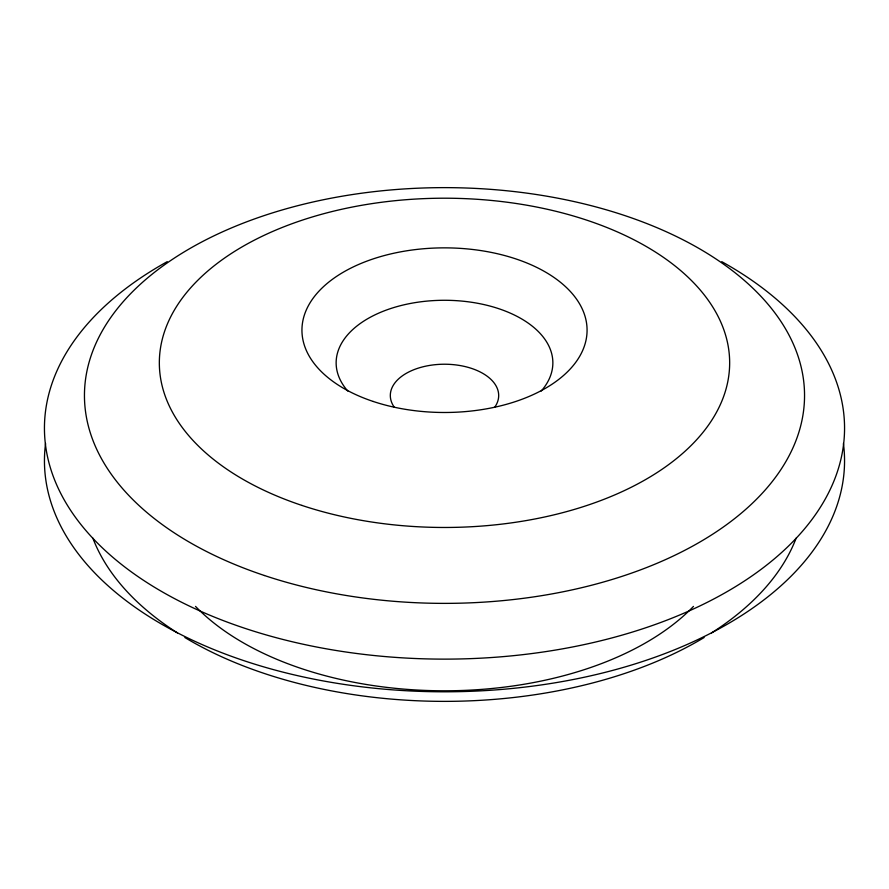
<?xml version="1.0" encoding="UTF-8"?>
<svg xmlns="http://www.w3.org/2000/svg" width="889" height="889" viewBox="0 0 889 889"><rect width="100%" height="100%" fill="white"/><g stroke="black" fill="none" stroke-linecap="round" stroke-linejoin="round"><path stroke-width="1.33" d="M721.768 261.666A400.05 230.962 0 0 1 729.224 590.407A400.05 230.962 0 0 1 159.776 590.407A400.05 230.962 0 0 1 167.232 261.666M394.06 406.929A54.185 31.282 0 0 1 444.5 364.223A54.185 31.282 0 0 1 494.94 406.929M347.777 391.049A108.358 62.563 0 0 1 444.5 300.282A108.358 62.563 0 0 1 541.223 391.049M843.417 443.444A400.05 230.962 0 0 1 444.5 691.798A400.05 230.962 0 0 1 45.583 443.444M796.155 538.101A360.045 207.87 0 0 1 711.511 632.946M704.121 637.524A360.045 207.87 0 0 1 184.879 637.524M177.489 632.946A360.045 207.87 0 0 1 92.845 538.101M693.476 606.409A285.158 164.632 0 0 1 444.5 690.797A285.158 164.632 0 0 1 195.524 606.409M264.478 575.527A360.045 207.87 0 0 0 804.545 395.505A360.045 207.87 0 0 0 264.478 215.482A360.045 207.87 0 0 0 264.478 575.527M373.213 401.461A142.573 82.321 0 0 0 587.073 330.175A142.573 82.321 0 0 0 373.213 258.888A142.573 82.321 0 0 0 373.213 401.461M301.927 505.419A285.158 164.632 0 0 0 729.658 362.834A285.158 164.632 0 0 0 301.927 220.261A285.158 164.632 0 0 0 301.927 505.419"/></g></svg>
